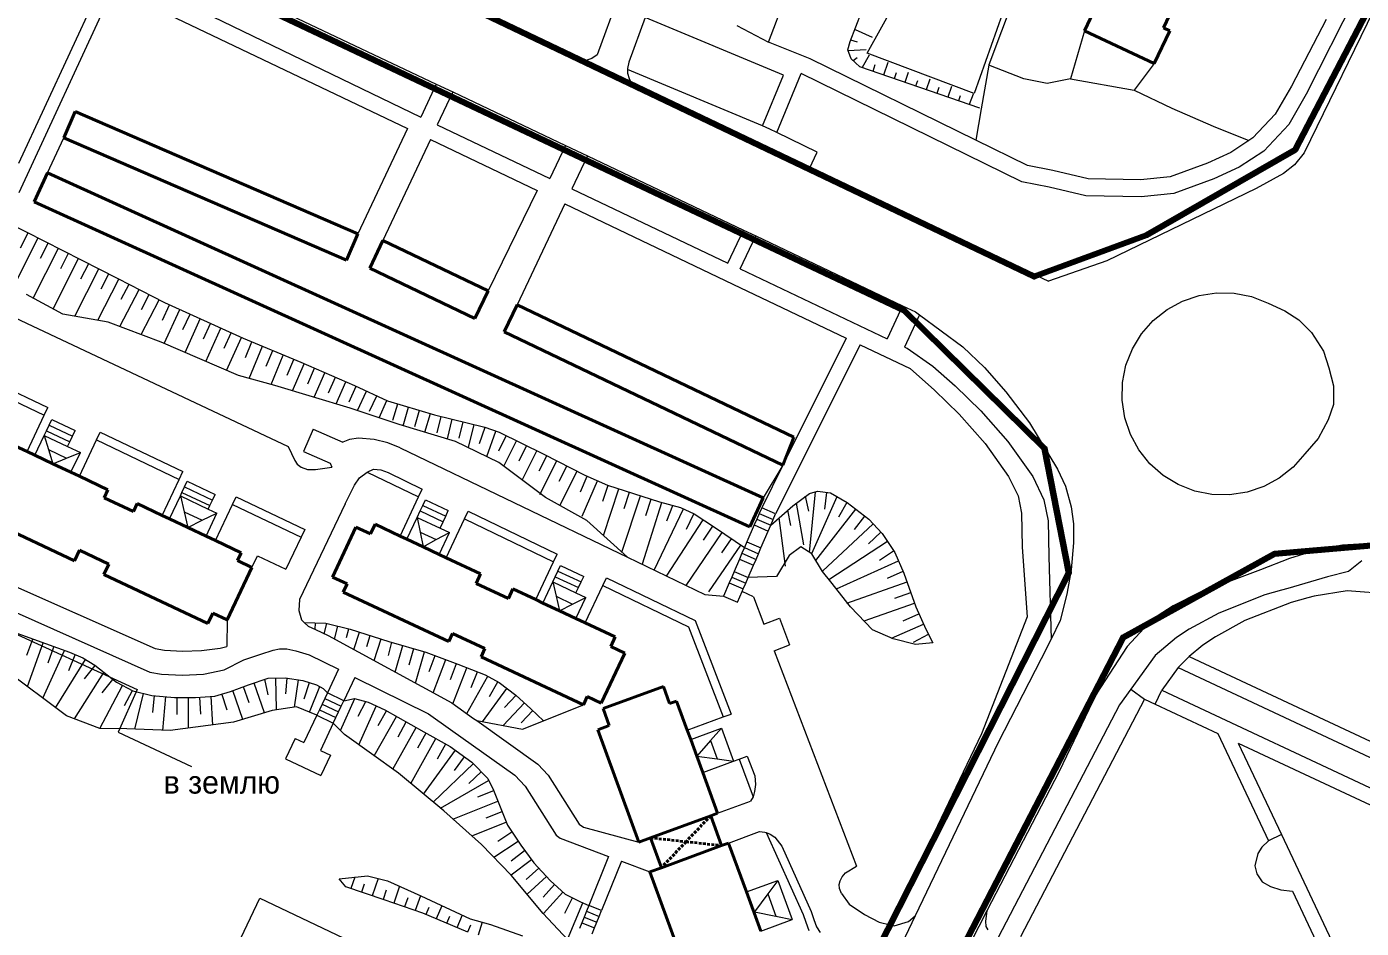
# Model space of a CAD drawing. Extents: x 1000 to 4000, y -5000 to -1000.
# Drawn here: x 2308.4 to 2544.2, y -3171.4 to -3012.1 of the extents above; entities that cross this region are included whole.
import ezdxf
from ezdxf.enums import TextEntityAlignment as Align

# ---------------------------------------------------------------- set-up
doc = ezdxf.new("R2010")
doc.units = 0
doc.header["$MEASUREMENT"] = 0
doc.linetypes.add('DASHED', pattern=[0.75, 0.5, -0.25])
for name, color, linetype in [('11', 7, 'CONTINUOUS'), ('18', 7, 'CONTINUOUS'), ('19', 7, 'CONTINUOUS'), ('24', 7, 'CONTINUOUS'), ('25', 7, 'CONTINUOUS'), ('37', 7, 'CONTINUOUS'), ('40', 7, 'CONTINUOUS'), ('6', 7, 'CONTINUOUS'), ('7', 7, 'CONTINUOUS'), ('границы команд_1', 10, 'CONTINUOUS')]:
    doc.layers.add(name, color=color, linetype=linetype)
doc.styles.get("Standard").update_dxf_attribs({"font": 'txt', "height": 0.2})

msp = doc.modelspace()

# ---------------------------------------------------------------- linework, layer by layer
at = {"layer": '11', "color": 253, "linetype": 'Continuous', "lineweight": 0}
for p, q in [((2456.86, -3016.8), (2466.21, -3000)), ((2484.26, -3000), (2475.81, -3023.92)), ((2475.81, -3023.92), (2456.86, -3016.8)), ((2312.09, -3037.96), (2314.97, -3031.77)), ((2442, -3089.59), (2438.5, -3095.37)), ((2396.03, -3136.22), (2406.78, -3131.89))]:
    msp.add_line(p, q, dxfattribs=at)
at = {"layer": '18', "color": 253, "linetype": 'Continuous', "lineweight": 0}
for p, q in [((2276.47, -3105.66), (2327.93, -3129.21)), ((2327.93, -3129.21), (2324.59, -3136.73)), ((2324.59, -3136.73), (2337.53, -3142.78))]:
    msp.add_line(p, q, dxfattribs=at)
at = {"layer": '24', "color": 253, "linetype": 'Continuous', "lineweight": 0}
for p, q in [((2319.88, -3000), (2378.04, -3028.11)), ((2333.91, -3000), (2380.78, -3022.29)), ((2368.15, -3000), (2406.72, -3018.29)), ((2439.47, -3014.88), (2445.07, -3000)), ((2485.45, -3000), (2478.39, -3018.86)), ((2550.83, -3000), (2534.1, -3034.43)), ((2546.61, -3000), (2534.45, -3024.09)), ((2321.79, -3004.4), (2306.99, -3036.29)), ((2323.76, -3005.34), (2307.02, -3041.49)), ((2323.76, -3005.34), (2375.66, -3030.13)), ((2412.92, -3006.9), (2409.21, -3017.12)), ((2417.68, -3010.51), (2414.8, -3018.43)), ((2442.11, -3020.72), (2417.68, -3010.51)), ((2433.87, -3011.93), (2439.47, -3014.88)), ((2495.27, -3012.88), (2492.83, -3021.36)), ((2537.94, -3010.85), (2531.82, -3022.65)), ((2446.8, -3017.81), (2439.47, -3014.88)), ((2409.21, -3017.12), (2408.26, -3017.76)), ((2408.26, -3017.76), (2406.72, -3018.29)), ((2414.8, -3018.43), (2414.53, -3019.52)), ((2414.53, -3019.52), (2414.53, -3019.71)), ((2438.37, -3029.67), (2414.53, -3019.71)), ((2414.53, -3019.71), (2414.53, -3020.36)), ((2476.06, -3032.17), (2446.8, -3017.81)), ((2478.38, -3018.96), (2477.03, -3026.63)), ((2478.39, -3018.86), (2478.38, -3018.96)), ((2507.6, -3018.67), (2504.02, -3023.34)), ((2380.78, -3022.29), (2378.04, -3028.11)), ((2380.78, -3022.29), (2383.69, -3023.67)), ((2414.53, -3020.36), (2414.84, -3021.32)), ((2414.84, -3021.32), (2415.32, -3022.36)), ((2438.37, -3029.67), (2442.11, -3020.72)), ((2440.9, -3030.82), (2445.25, -3020.39)), ((2484.22, -3039.52), (2445.25, -3020.39)), ((2492.83, -3021.36), (2504.02, -3023.34)), ((2383.69, -3023.67), (2380.95, -3029.49)), ((2383.69, -3023.67), (2403.57, -3033.13)), ((2415.32, -3022.36), (2446.68, -3037.17)), ((2531.82, -3022.65), (2528.94, -3027.6)), ((2534.45, -3024.09), (2531.36, -3029.4)), ((2477.03, -3026.63), (2476.06, -3032.17)), ((2528.94, -3027.6), (2525, -3031.8)), ((2375.66, -3030.13), (2366.89, -3048.75)), ((2380.95, -3029.49), (2400.83, -3038.94)), ((2439.68, -3030.22), (2438.37, -3029.67)), ((2440.9, -3030.82), (2439.68, -3030.22)), ((2448.03, -3034.32), (2440.9, -3030.82)), ((2531.36, -3029.4), (2526.94, -3034.11)), ((2379.74, -3032.07), (2371.34, -3049.91)), ((2379.74, -3032.07), (2398.59, -3041.08)), ((2403.57, -3033.13), (2400.83, -3038.94)), ((2403.57, -3033.13), (2407.46, -3034.98)), ((2485.2, -3036.65), (2476.06, -3032.17)), ((2524.32, -3032.25), (2521.14, -3034.35)), ((2525, -3031.8), (2524.32, -3032.25)), ((2407.46, -3034.98), (2404.72, -3040.79)), ((2407.46, -3034.98), (2435.02, -3048.09)), ((2446.68, -3037.17), (2448.03, -3034.32)), ((2517.01, -3036.23), (2510.38, -3038.66)), ((2521.14, -3034.35), (2517.01, -3036.23)), ((2526.94, -3034.11), (2522.6, -3036.98)), ((2534.1, -3034.43), (2532.37, -3036.53)), ((2446.68, -3037.17), (2488.9, -3057.11)), ((2489.69, -3037.55), (2485.2, -3036.65)), ((2495.9, -3039.01), (2489.69, -3037.55)), ((2510.38, -3038.66), (2505.15, -3039.2)), ((2522.6, -3036.98), (2518.15, -3039.01)), ((2530.43, -3038.09), (2525.61, -3040.71)), ((2532.37, -3036.53), (2530.43, -3038.09)), ((2398.59, -3041.08), (2389.95, -3058.77)), ((2404.72, -3040.79), (2432.26, -3053.89)), ((2489.05, -3040.48), (2484.22, -3039.52)), ((2495.52, -3042.01), (2489.05, -3040.48)), ((2505.15, -3039.2), (2495.9, -3039.01)), ((2525.61, -3040.71), (2499.22, -3053.49)), ((2518.15, -3039.01), (2511.05, -3041.61)), ((2403.49, -3043.42), (2395.08, -3061.26)), ((2403.49, -3043.42), (2433.16, -3057.59)), ((2505.28, -3042.2), (2495.52, -3042.01)), ((2511.05, -3041.61), (2505.28, -3042.2)), ((2432.26, -3053.89), (2435.02, -3048.09)), ((2435.02, -3048.09), (2437.19, -3049.11)), ((2434.43, -3054.91), (2437.19, -3049.11)), ((2437.19, -3049.11), (2463.14, -3061.45)), ((2434.43, -3054.91), (2460.4, -3067.26)), ((2499.22, -3053.49), (2488.9, -3057.11)), ((2433.16, -3057.59), (2453.18, -3067.15)), ((2512.58, -3060.6), (2515.54, -3059.6)), ((2515.54, -3059.6), (2518.62, -3059.13)), ((2518.62, -3059.13), (2521.74, -3059.2)), ((2521.74, -3059.2), (2524.79, -3059.81)), ((2524.79, -3059.81), (2527.7, -3060.95)), ((2301.13, -3061.11), (2354.63, -3086.3)), ((2463.14, -3061.45), (2460.4, -3067.26)), ((2463.14, -3061.45), (2465.4, -3062.53)), ((2507.41, -3064.04), (2509.85, -3062.09)), ((2509.85, -3062.09), (2512.58, -3060.6)), ((2527.7, -3060.95), (2530.69, -3062.3)), ((2530.69, -3062.3), (2533.15, -3063.94)), ((2466.12, -3063.06), (2463.46, -3068.72)), ((2465.4, -3062.53), (2466.12, -3063.06)), ((2466.12, -3063.06), (2473.8, -3068.69)), ((2505.35, -3066.38), (2507.41, -3064.04)), ((2533.15, -3063.94), (2535.38, -3066.18)), ((2503.73, -3069.05), (2505.35, -3066.38)), ((2535.38, -3066.18), (2537.5, -3069.46)), ((2455.67, -3068.34), (2440.72, -3098.19)), ((2453.18, -3067.15), (2442, -3089.59)), ((2455.67, -3068.34), (2464.47, -3072.54)), ((2463.46, -3068.72), (2463.94, -3068.94)), ((2463.94, -3068.94), (2468.47, -3072.1)), ((2473.8, -3068.69), (2477.59, -3072.34)), ((2502.6, -3071.95), (2503.73, -3069.05)), ((2537.5, -3069.46), (2538.44, -3072.4)), ((2296.35, -3073.54), (2311.53, -3080.75)), ((2296.99, -3072.18), (2312.17, -3079.4)), ((2464.47, -3072.54), (2468.77, -3076.36)), ((2468.47, -3072.1), (2472.41, -3075.6)), ((2477.59, -3072.34), (2481.39, -3076.62)), ((2501.99, -3075.01), (2502.6, -3071.95)), ((2538.44, -3072.4), (2539.26, -3075.57)), ((2468.77, -3076.36), (2473.15, -3080.59)), ((2472.41, -3075.6), (2476.94, -3079.97)), ((2501.91, -3078.13), (2501.99, -3075.01)), ((2539.26, -3075.57), (2539.26, -3078.86)), ((2481.39, -3076.62), (2485.57, -3082.11)), ((2502.38, -3081.21), (2501.91, -3078.13)), ((2539.26, -3078.86), (2538.32, -3081.56)), ((2308.5, -3087.19), (2311.53, -3080.75)), ((2311.53, -3080.75), (2312.17, -3079.4)), ((2473.15, -3080.59), (2477.75, -3085.77)), ((2476.94, -3079.97), (2481.75, -3085.39)), ((2503.38, -3084.16), (2502.38, -3081.21)), ((2359.05, -3083.2), (2357.3, -3087.17)), ((2359.05, -3083.2), (2364.25, -3085.51)), ((2485.57, -3082.11), (2490.52, -3090.32)), ((2538.32, -3081.56), (2536.56, -3084.85)), ((2317.74, -3091.55), (2320.76, -3085.14)), ((2320.76, -3085.14), (2321.4, -3083.78)), ((2320.76, -3085.14), (2335.38, -3092.09)), ((2321.4, -3083.78), (2336.02, -3090.73)), ((2365.44, -3085.07), (2364.25, -3085.51)), ((2367.04, -3084.84), (2365.44, -3085.07)), ((2369.8, -3085.03), (2367.04, -3084.84)), ((2372.23, -3085.66), (2369.8, -3085.03)), ((2374.37, -3086.51), (2372.23, -3085.66)), ((2477.75, -3085.77), (2481.85, -3091.6)), ((2481.75, -3085.39), (2486.12, -3091.6)), ((2504.88, -3086.9), (2503.38, -3084.16)), ((2536.56, -3084.85), (2534.18, -3087.58)), ((2354.63, -3086.3), (2355.76, -3088.74)), ((2357.3, -3087.17), (2362.01, -3089.26)), ((2374.37, -3086.51), (2414.57, -3105.86)), ((2506.83, -3089.33), (2504.88, -3086.9)), ((2534.18, -3087.58), (2532.12, -3089.92)), ((2355.76, -3088.74), (2356.19, -3089.4)), ((2356.19, -3089.4), (2356.93, -3089.92)), ((2356.93, -3089.92), (2358.05, -3090.35)), ((2358.05, -3090.35), (2359.46, -3090.35)), ((2359.46, -3090.35), (2362.33, -3089.92)), ((2362.01, -3089.26), (2362.33, -3089.92)), ((2368.55, -3090.8), (2369.69, -3090.32)), ((2369.69, -3090.32), (2371, -3090.43)), ((2371, -3090.43), (2372.26, -3090.91)), ((2442, -3089.59), (2438.25, -3097.12)), ((2490.52, -3090.32), (2491.91, -3093.29)), ((2509.17, -3091.39), (2506.83, -3089.33)), ((2532.12, -3089.92), (2529.68, -3091.87)), ((2332.38, -3098.46), (2335.38, -3092.09)), ((2335.38, -3092.09), (2336.02, -3090.73)), ((2366.3, -3093.14), (2367.23, -3091.84)), ((2367.23, -3091.84), (2368.55, -3090.8)), ((2368.55, -3090.8), (2377.65, -3095.18)), ((2372.26, -3090.91), (2378.28, -3093.82)), ((2481.85, -3091.6), (2483.53, -3095.03)), ((2486.12, -3091.6), (2488.12, -3095.68)), ((2511.83, -3093.01), (2509.17, -3091.39)), ((2514.74, -3094.15), (2511.83, -3093.01)), ((2529.68, -3091.87), (2526.95, -3093.36)), ((2344.77, -3096.55), (2345.41, -3095.19)), ((2345.41, -3095.19), (2357.53, -3100.95)), ((2364.67, -3096.39), (2366.3, -3093.14)), ((2374.39, -3102.11), (2377.65, -3095.18)), ((2377.65, -3095.18), (2378.28, -3093.82)), ((2483.53, -3095.03), (2484.12, -3098.04)), ((2491.91, -3093.29), (2492.92, -3096.94)), ((2517.79, -3094.76), (2514.74, -3094.15)), ((2520.91, -3094.83), (2517.79, -3094.76)), ((2523.99, -3094.36), (2520.91, -3094.83)), ((2526.95, -3093.36), (2523.99, -3094.36)), ((2341.78, -3102.89), (2344.77, -3096.55)), ((2344.77, -3096.55), (2356.88, -3102.3)), ((2364.67, -3096.39), (2356.59, -3113.29)), ((2385.76, -3099.08), (2386.4, -3097.72)), ((2386.4, -3097.72), (2402.11, -3105.29)), ((2488.12, -3095.68), (2488.85, -3099.42)), ((2492.92, -3096.94), (2493.31, -3099.92)), ((2382.54, -3105.93), (2385.76, -3099.08)), ((2385.76, -3099.08), (2401.48, -3106.64)), ((2484.12, -3098.04), (2484.26, -3104.07)), ((2488.85, -3099.42), (2488.99, -3105.73)), ((2493.31, -3099.92), (2493.31, -3103.32)), ((2284.95, -3101.43), (2331.11, -3121.99)), ((2356.88, -3102.3), (2354.17, -3107.97)), ((2357.53, -3100.95), (2356.88, -3102.3)), ((2484.26, -3104.07), (2485.15, -3116.35)), ((2493.31, -3103.32), (2492.92, -3108.07)), ((2536.62, -3104.49), (2531.48, -3106.05)), ((2540.83, -3103.71), (2536.62, -3104.49)), ((2544.69, -3103.49), (2540.83, -3103.71)), ((2283.07, -3105.16), (2330.18, -3126.13)), ((2348.2, -3107.64), (2349.18, -3105.62)), ((2349.18, -3105.62), (2354.17, -3107.97)), ((2398.34, -3113.34), (2401.48, -3106.64)), ((2401.48, -3106.64), (2402.11, -3105.29)), ((2414.57, -3105.86), (2428.2, -3112.43)), ((2488.99, -3105.73), (2489.37, -3120.32)), ((2531.48, -3106.05), (2526.34, -3108.05)), ((2544.26, -3106.51), (2541.92, -3108.38)), ((2410.19, -3110.84), (2410.83, -3109.48)), ((2410.83, -3109.48), (2426.53, -3117.04)), ((2492.92, -3108.07), (2492.15, -3112.35)), ((2526.34, -3108.05), (2520.26, -3110.39)), ((2538.18, -3109.32), (2531.22, -3111.37)), ((2541.92, -3108.38), (2538.18, -3109.32)), ((2407.09, -3117.45), (2410.19, -3110.84)), ((2410.19, -3110.84), (2425.34, -3118.14)), ((2436.78, -3112.84), (2434.81, -3111.89)), ((2520.26, -3110.39), (2515.59, -3112.1)), ((2530.07, -3111.69), (2527.15, -3112.5)), ((2531.22, -3111.37), (2530.07, -3111.69)), ((2541.67, -3111.8), (2535.86, -3112.7)), ((2549.67, -3112.4), (2541.67, -3111.8)), ((2356.59, -3113.29), (2356.47, -3115.25)), ((2428.2, -3112.43), (2431.51, -3112.72)), ((2436.78, -3112.84), (2438.63, -3117.65)), ((2492.15, -3112.35), (2491, -3117)), ((2515.59, -3112.1), (2510.91, -3114.43)), ((2527.15, -3112.5), (2518.99, -3115.7)), ((2531.78, -3113.82), (2523.62, -3117.02)), ((2534.71, -3113.02), (2531.78, -3113.82)), ((2535.86, -3112.7), (2534.71, -3113.02)), ((2356.47, -3115.25), (2356.95, -3116.93)), ((2438.63, -3117.65), (2441.39, -3116.6)), ((2441.39, -3116.6), (2443.19, -3121.29)), ((2485.15, -3116.35), (2477.06, -3137.05)), ((2510.91, -3114.43), (2507.31, -3116.79)), ((2518.99, -3115.7), (2513.78, -3118.57)), ((2343.82, -3116.91), (2343.79, -3121.6)), ((2356.95, -3116.93), (2357.43, -3117.38)), ((2357.43, -3117.38), (2358.13, -3118.04)), ((2358.13, -3118.04), (2359.43, -3118.63)), ((2359.43, -3118.63), (2361.7, -3119.68)), ((2425.34, -3118.14), (2431.45, -3134.06)), ((2426.53, -3117.04), (2432.86, -3133.55)), ((2491, -3117), (2489.37, -3120.32)), ((2507.31, -3116.79), (2502.8, -3121.6)), ((2513.78, -3118.57), (2511.53, -3120.04)), ((2523.62, -3117.02), (2518.41, -3119.9)), ((2361.7, -3119.68), (2383.49, -3131.58)), ((2440.43, -3122.35), (2443.19, -3121.29)), ((2489.37, -3120.32), (2487.65, -3123.81)), ((2511.53, -3120.04), (2507.74, -3123.22)), ((2518.41, -3119.9), (2516.16, -3121.37)), ((2331.11, -3121.99), (2332.74, -3122.26)), ((2332.74, -3122.26), (2335.97, -3122.45)), ((2335.97, -3122.45), (2339.32, -3122.29)), ((2339.32, -3122.29), (2342.61, -3121.89)), ((2342.61, -3121.89), (2343.79, -3121.6)), ((2346.79, -3123.99), (2349.77, -3122.94)), ((2349.77, -3122.94), (2351.97, -3122.26)), ((2351.97, -3122.26), (2353.09, -3122.04)), ((2353.09, -3122.04), (2354.36, -3122.01)), ((2354.36, -3122.01), (2355.97, -3122.35)), ((2355.97, -3122.35), (2358.33, -3123.09)), ((2358.33, -3123.09), (2363.48, -3125.64)), ((2440.43, -3122.35), (2455.02, -3160.43)), ((2502.8, -3121.6), (2497.35, -3130.01)), ((2507.74, -3123.22), (2503.44, -3129.14)), ((2511.83, -3125.3), (2513.79, -3123.36)), ((2516.16, -3121.37), (2513.79, -3123.36)), ((2513.79, -3123.36), (2577.99, -3153.47)), ((2339.67, -3126.52), (2343.32, -3125.76)), ((2343.32, -3125.76), (2346.79, -3123.99)), ((2363.48, -3125.64), (2361.53, -3129.8)), ((2487.65, -3123.81), (2480.05, -3138.59)), ((2511.83, -3125.3), (2508.91, -3129.31)), ((2511.83, -3125.3), (2576.89, -3155.82)), ((2330.18, -3126.13), (2332.26, -3126.48)), ((2332.26, -3126.48), (2335.94, -3126.7)), ((2335.94, -3126.7), (2339.67, -3126.52)), ((2366.37, -3127.07), (2364.45, -3131.19)), ((2366.37, -3127.07), (2379.39, -3133.53)), ((2497.35, -3130.01), (2490.8, -3143.71)), ((2503.44, -3129.14), (2501.43, -3131.9)), ((2503.44, -3129.14), (2505.86, -3130.91)), ((2507.75, -3131.79), (2508.91, -3129.31)), ((2508.91, -3129.31), (2578.12, -3161.77)), ((2383.49, -3131.58), (2387.37, -3134.3)), ((2501.43, -3131.9), (2480, -3173.02)), ((2505.86, -3130.91), (2483.97, -3172.9)), ((2505.86, -3130.91), (2507.75, -3131.79)), ((2507.75, -3131.79), (2518.84, -3136.99)), ((2359.65, -3133.76), (2357.39, -3138.58)), ((2362.58, -3135.15), (2360.3, -3139.95)), ((2379.39, -3133.53), (2383.27, -3136.26)), ((2387.37, -3134.3), (2387.92, -3134.7)), ((2387.92, -3134.7), (2398.71, -3142.39)), ((2425.11, -3136.38), (2431.45, -3134.06)), ((2431.45, -3134.06), (2432.86, -3133.55)), ((2383.27, -3136.26), (2394.62, -3144.34)), ((2477.06, -3137.05), (2460.92, -3170.75)), ((2518.84, -3136.99), (2527.77, -3155.91)), ((2355.85, -3137.85), (2354.14, -3141.47)), ((2355.85, -3137.85), (2357.39, -3138.58)), ((2360.3, -3139.95), (2362.09, -3140.8)), ((2480.05, -3138.59), (2465.38, -3169.2)), ((2522.44, -3138.68), (2576.95, -3164.25)), ((2522.44, -3138.68), (2530.06, -3154.83)), ((2354.14, -3141.47), (2360.39, -3144.42)), ((2362.09, -3140.8), (2360.39, -3144.42)), ((2398.71, -3142.39), (2400.54, -3144.34)), ((2433.28, -3141.86), (2434.3, -3141.49)), ((2434.3, -3141.49), (2435.7, -3140.98)), ((2434.3, -3141.49), (2436.74, -3148.16)), ((2435.7, -3140.98), (2437.04, -3144.45)), ((2394.62, -3144.34), (2396.45, -3146.29)), ((2400.54, -3144.34), (2406.03, -3153.01)), ((2437.04, -3144.45), (2437.16, -3145.98)), ((2490.8, -3143.71), (2478.05, -3168.3)), ((2396.45, -3146.29), (2401.93, -3154.96)), ((2437, -3147.23), (2436.74, -3148.16)), ((2437.16, -3145.98), (2437, -3147.23)), ((2430.47, -3151.05), (2436.3, -3148.92)), ((2436.74, -3148.16), (2436.3, -3148.92)), ((2406.03, -3153.01), (2406.77, -3153.54)), ((2406.77, -3153.54), (2416.55, -3156.14)), ((2432.4, -3156.33), (2437.86, -3154.3)), ((2437.86, -3154.3), (2438.78, -3154.38)), ((2401.93, -3154.96), (2402.67, -3155.49)), ((2402.67, -3155.49), (2411.22, -3158.7)), ((2438.78, -3154.38), (2439.07, -3154.48)), ((2439.07, -3154.48), (2445.59, -3168.94)), ((2439.07, -3154.48), (2439.74, -3154.73)), ((2439.74, -3154.73), (2440.57, -3155.31)), ((2440.57, -3155.31), (2441.79, -3156.86)), ((2527.77, -3155.91), (2526.58, -3157.03)), ((2530.06, -3154.83), (2527.77, -3155.91)), ((2530.06, -3154.83), (2539.94, -3175.76)), ((2411.22, -3158.7), (2407.71, -3167.34)), ((2441.79, -3156.86), (2446.99, -3168.39)), ((2525.88, -3158.18), (2525.37, -3160.35)), ((2526.58, -3157.03), (2525.88, -3158.18)), ((2413.49, -3159.55), (2409.97, -3168.24)), ((2413.49, -3159.55), (2418.48, -3161.42)), ((2453.08, -3161.61), (2455.02, -3160.43)), ((2525.37, -3160.35), (2525.69, -3161.76)), ((2451.95, -3163.64), (2452.1, -3163.02)), ((2452, -3164.38), (2451.95, -3163.64)), ((2452.1, -3163.02), (2452.44, -3162.31)), ((2452.44, -3162.31), (2453.08, -3161.61)), ((2525.69, -3161.76), (2526.64, -3163.16)), ((2526.64, -3163.16), (2528.11, -3164)), ((2335.74, -3195.1), (2349.61, -3166.03)), ((2349.61, -3166.03), (2387.37, -3184.03)), ((2452.34, -3165.22), (2452, -3164.38)), ((2452.34, -3165.22), (2453.69, -3167.11)), ((2528.11, -3164), (2529.96, -3164.57)), ((2529.96, -3164.57), (2531.99, -3164.85)), ((2531.99, -3164.85), (2537.63, -3176.79)), ((2446.99, -3168.39), (2447.45, -3169.8)), ((2453.69, -3167.11), (2456.44, -3168.94)), ((2478.05, -3168.3), (2472.83, -3178.37)), ((2478.05, -3168.3), (2477.76, -3170.13)), ((2445.59, -3168.94), (2446.03, -3170.31)), ((2446.03, -3170.31), (2446.61, -3171.78)), ((2447.45, -3169.8), (2447.96, -3171.1)), ((2456.44, -3168.94), (2459.03, -3170.28)), ((2465.38, -3169.2), (2456.82, -3187.06)), ((2459.03, -3170.28), (2460.92, -3170.75)), ((2460.92, -3170.75), (2461.67, -3170.93)), ((2461.67, -3170.93), (2464.2, -3170.18)), ((2464.2, -3170.18), (2465.38, -3169.2)), ((2477.76, -3170.13), (2477.85, -3171.04)), ((2447.96, -3171.1), (2448.61, -3172.14)), ((2477.85, -3171.04), (2478.19, -3171.68))]:
    msp.add_line(p, q, dxfattribs=at)
at = {"layer": '25', "color": 253, "linetype": 'Continuous', "lineweight": 0}
for p, q in [((2438.25, -3097.12), (2437.8, -3098.12)), ((2440.72, -3098.19), (2438.25, -3097.12)), ((2437.37, -3099.13), (2436.93, -3100.14)), ((2437.8, -3098.12), (2437.37, -3099.13)), ((2437.37, -3099.13), (2439.86, -3100.21)), ((2437.8, -3098.12), (2440.29, -3099.2)), ((2439.86, -3100.21), (2440.29, -3099.2)), ((2440.29, -3099.2), (2440.72, -3098.19)), ((2436.93, -3100.14), (2435.64, -3103.13)), ((2436.93, -3100.14), (2439.42, -3101.22)), ((2438.13, -3104.21), (2439.42, -3101.22)), ((2439.42, -3101.22), (2439.86, -3100.21)), ((2435.2, -3104.14), (2434.77, -3105.15)), ((2435.64, -3103.13), (2435.2, -3104.14)), ((2435.2, -3104.14), (2437.69, -3105.22)), ((2435.64, -3103.13), (2438.13, -3104.21)), ((2437.69, -3105.22), (2438.13, -3104.21)), ((2434.33, -3106.16), (2433.4, -3108.34)), ((2434.77, -3105.15), (2434.33, -3106.16)), ((2434.33, -3106.16), (2436.82, -3107.24)), ((2434.77, -3105.15), (2437.26, -3106.23)), ((2436.82, -3107.24), (2437.26, -3106.23)), ((2437.26, -3106.23), (2437.69, -3105.22)), ((2432.96, -3109.35), (2432.53, -3110.36)), ((2433.4, -3108.34), (2432.96, -3109.35)), ((2432.96, -3109.35), (2435.45, -3110.42)), ((2433.4, -3108.34), (2435.89, -3109.41)), ((2435.45, -3110.42), (2435.89, -3109.41)), ((2435.89, -3109.41), (2436.82, -3107.24)), ((2432.53, -3110.36), (2431.51, -3112.72)), ((2432.53, -3110.36), (2435.01, -3111.43)), ((2433.99, -3113.79), (2434.81, -3111.89)), ((2434.81, -3111.89), (2435.01, -3111.43)), ((2435.01, -3111.43), (2435.45, -3110.42)), ((2431.51, -3112.72), (2433.99, -3113.79)), ((2361.53, -3129.8), (2361.06, -3130.78)), ((2364.45, -3131.19), (2361.53, -3129.8)), ((2360.12, -3132.77), (2359.65, -3133.76)), ((2360.59, -3131.78), (2360.12, -3132.77)), ((2360.12, -3132.77), (2363.05, -3134.16)), ((2361.06, -3130.78), (2360.59, -3131.78)), ((2360.59, -3131.78), (2363.52, -3133.16)), ((2361.06, -3130.78), (2363.99, -3132.17)), ((2363.52, -3133.16), (2363.99, -3132.17)), ((2363.99, -3132.17), (2364.45, -3131.19)), ((2359.65, -3133.76), (2362.58, -3135.15)), ((2362.58, -3135.15), (2363.05, -3134.16)), ((2363.05, -3134.16), (2363.52, -3133.16)), ((2407.29, -3168.38), (2406.88, -3169.4)), ((2407.71, -3167.34), (2407.29, -3168.38)), ((2407.29, -3168.38), (2409.55, -3169.28)), ((2409.97, -3168.24), (2407.71, -3167.34)), ((2409.55, -3169.28), (2409.97, -3168.24)), ((2406.47, -3170.42), (2406.07, -3171.44)), ((2406.88, -3169.4), (2406.47, -3170.42)), ((2406.47, -3170.42), (2408.73, -3171.32)), ((2406.88, -3169.4), (2409.14, -3170.3)), ((2408.73, -3171.32), (2409.14, -3170.3)), ((2409.14, -3170.3), (2409.55, -3169.28)), ((2408.32, -3172.34), (2408.73, -3171.32))]:
    msp.add_line(p, q, dxfattribs=at)
at = {"layer": '37', "color": 253, "linetype": 'Continuous', "lineweight": 0}
for p, q in [((2453.89, -3014.74), (2459.6, -3000)), ((2457.83, -3014.04), (2454.82, -3012.68)), ((2453.49, -3016.24), (2453.89, -3014.74)), ((2455.2, -3014.86), (2454, -3014.51)), ((2454.03, -3017.81), (2453.49, -3016.24)), ((2456.71, -3016.25), (2453.55, -3016.42)), ((2457.21, -3017.19), (2455.98, -3019.37)), ((2455.6, -3019.24), (2454.03, -3017.81)), ((2455.12, -3017.63), (2454.42, -3018.17)), ((2476.78, -3026.54), (2455.6, -3019.24)), ((2458.24, -3018.9), (2457.87, -3020.03)), ((2460.54, -3018.45), (2459.76, -3020.68)), ((2462.01, -3020.28), (2461.66, -3021.33)), ((2464.14, -3020.22), (2463.55, -3021.98)), ((2465.76, -3021.72), (2465.44, -3022.63)), ((2467.97, -3021.4), (2467.33, -3023.28)), ((2469.57, -3022.87), (2469.22, -3023.94)), ((2471.78, -3022.7), (2471.11, -3024.59)), ((2473.32, -3024.35), (2473, -3025.24)), ((2475.59, -3024.08), (2474.89, -3025.89)), ((2305.11, -3046.74), (2324.51, -3056.6)), ((2306.01, -3058.2), (2310.46, -3049.45)), ((2307.31, -3051.22), (2308.67, -3048.55)), ((2310.88, -3053.03), (2312.24, -3050.36)), ((2309.55, -3060.07), (2314.02, -3051.27)), ((2314.45, -3054.85), (2315.8, -3052.17)), ((2313.07, -3061.96), (2317.59, -3053.08)), ((2316.9, -3063.26), (2321.15, -3054.89)), ((2318.01, -3056.66), (2319.37, -3053.99)), ((2320.97, -3064), (2324.72, -3056.71)), ((2321.58, -3058.47), (2322.94, -3055.8)), ((2324.51, -3056.6), (2332.77, -3060.85)), ((2325.12, -3060.29), (2326.5, -3057.62)), ((2314.81, -3062.89), (2308.38, -3059.45)), ((2324.89, -3065.11), (2328.28, -3058.54)), ((2328.68, -3062.12), (2330.05, -3059.45)), ((2328.66, -3066.53), (2331.83, -3060.37)), ((2332.39, -3063.97), (2333.63, -3061.24)), ((2332.72, -3068.07), (2335.45, -3062.07)), ((2332.77, -3060.85), (2346.64, -3067.17)), ((2322.79, -3064.33), (2314.81, -3062.89)), ((2332.2, -3067.85), (2322.79, -3064.33)), ((2336.03, -3065.63), (2337.27, -3062.9)), ((2336.39, -3069.66), (2339.09, -3063.73)), ((2339.67, -3067.29), (2340.91, -3064.56)), ((2340.05, -3071.26), (2342.73, -3065.39)), ((2343.3, -3068.95), (2344.55, -3066.22)), ((2343.72, -3072.85), (2346.37, -3067.05)), ((2345.82, -3073.76), (2332.2, -3067.85)), ((2346.64, -3067.17), (2356.87, -3071.42)), ((2347.06, -3070.59), (2348.21, -3067.82)), ((2347.7, -3074.27), (2350.06, -3068.59)), ((2350.75, -3072.13), (2351.91, -3069.36)), ((2351.59, -3075.32), (2353.75, -3070.13)), ((2354.45, -3073.67), (2355.6, -3070.9)), ((2355.38, -3076.44), (2357.44, -3071.67)), ((2356.87, -3071.42), (2366.3, -3075.51)), ((2352.25, -3075.5), (2345.82, -3073.76)), ((2358.09, -3075.22), (2359.28, -3072.47)), ((2359.23, -3077.6), (2361.11, -3073.26)), ((2361.76, -3076.81), (2362.95, -3074.06)), ((2365.58, -3079.51), (2352.25, -3075.5)), ((2363.09, -3078.76), (2364.78, -3074.85)), ((2365.36, -3078.38), (2366.61, -3075.65)), ((2366.3, -3075.51), (2372.16, -3078.21)), ((2366.84, -3079.93), (2368.43, -3076.49)), ((2368.99, -3080.05), (2370.25, -3077.33)), ((2370.66, -3081.22), (2372.06, -3078.17)), ((2372.16, -3078.21), (2380.47, -3080.67)), ((2373.12, -3081.62), (2373.98, -3078.75)), ((2374.2, -3082.41), (2365.58, -3079.51)), ((2374.91, -3082.62), (2375.89, -3079.32)), ((2376.96, -3082.76), (2377.81, -3079.89)), ((2378.75, -3083.76), (2379.73, -3080.45)), ((2380.47, -3080.67), (2389.36, -3082.88)), ((2380.94, -3083.88), (2381.66, -3080.97)), ((2384.18, -3085.38), (2374.2, -3082.41)), ((2382.73, -3084.95), (2383.6, -3081.45)), ((2384.82, -3084.84), (2385.54, -3081.93)), ((2386.47, -3086.49), (2387.48, -3082.41)), ((2388.43, -3085.74), (2389.42, -3082.9)), ((2389.36, -3082.88), (2391.86, -3083.76)), ((2389.73, -3088.08), (2391.31, -3083.56)), ((2391.85, -3089.11), (2384.18, -3085.38)), ((2391.8, -3087.07), (2393.13, -3084.38)), ((2391.86, -3083.76), (2399.78, -3087.67)), ((2392.71, -3089.76), (2394.93, -3085.27)), ((2395.39, -3088.84), (2396.72, -3086.16)), ((2395.96, -3092.21), (2398.51, -3087.04)), ((2398.94, -3090.61), (2400.3, -3087.93)), ((2399.78, -3087.67), (2407.04, -3091.38)), ((2400.09, -3095.32), (2391.85, -3089.11)), ((2399.06, -3094.76), (2402.08, -3088.84)), ((2402.5, -3092.43), (2403.86, -3089.75)), ((2402.57, -3096.68), (2405.64, -3090.66)), ((2406.25, -3094.3), (2407.44, -3091.55)), ((2406.57, -3098.6), (2409.27, -3092.34)), ((2407.04, -3091.38), (2411, -3093.09)), ((2407.38, -3099.34), (2400.09, -3095.32)), ((2410.18, -3095.97), (2411.11, -3093.12)), ((2410.32, -3102), (2413.01, -3093.74)), ((2411, -3093.09), (2420.18, -3096.08)), ((2413.56, -3104.95), (2416.82, -3094.98)), ((2413.99, -3097.22), (2414.92, -3094.36)), ((2443.75, -3096.78), (2446.67, -3094.57)), ((2446.57, -3097.72), (2445.99, -3095.08)), ((2446.67, -3094.57), (2448.13, -3094.2)), ((2446.72, -3104.99), (2447.78, -3094.28)), ((2447.09, -3105.2), (2451.58, -3095.14)), ((2448.13, -3094.2), (2450.41, -3094.49)), ((2449.38, -3097.38), (2449.76, -3094.4)), ((2450.41, -3094.49), (2453.38, -3096.15)), ((2417.2, -3107.04), (2420.63, -3096.2)), ((2417.79, -3098.46), (2418.72, -3095.61)), ((2419.25, -3108.11), (2424.46, -3097.3)), ((2420.18, -3096.08), (2423.93, -3097.04)), ((2421.51, -3099.42), (2422.57, -3096.69)), ((2423.93, -3097.04), (2426.35, -3098.21)), ((2439.86, -3100.21), (2443.75, -3096.78)), ((2443.39, -3100.23), (2442.86, -3097.56)), ((2445.7, -3103.65), (2444.4, -3096.29)), ((2447.83, -3106.43), (2454.91, -3097.35)), ((2451.86, -3098.74), (2453.33, -3096.12)), ((2453.38, -3096.15), (2457.18, -3099.11)), ((2414.57, -3105.86), (2407.38, -3099.34)), ((2421.45, -3109.17), (2427.94, -3099.25)), ((2424.96, -3100.87), (2426.26, -3098.16)), ((2426.35, -3098.21), (2430.11, -3100.67)), ((2442.47, -3107.4), (2441.36, -3098.89)), ((2448.97, -3108.33), (2457.95, -3099.94)), ((2454.64, -3100.94), (2456.49, -3098.58)), ((2457.18, -3099.11), (2459.55, -3101.66)), ((2424.89, -3110.83), (2431.28, -3101.46)), ((2427.97, -3102.86), (2429.62, -3100.34)), ((2430.11, -3100.67), (2435.2, -3104.14)), ((2457.12, -3103.45), (2459.31, -3101.4)), ((2459.55, -3101.66), (2461.75, -3105.02)), ((2428.94, -3111.98), (2434.58, -3103.72)), ((2431.24, -3105.07), (2432.93, -3102.59)), ((2445.19, -3104.02), (2443.1, -3105.52)), ((2447.11, -3105.23), (2445.19, -3104.02)), ((2450.14, -3109.77), (2460.45, -3103.03)), ((2459.04, -3106.35), (2461.55, -3104.71)), ((2443.1, -3105.52), (2440.85, -3109.27)), ((2448.99, -3108.36), (2447.11, -3105.23)), ((2451.45, -3111.42), (2462.42, -3106.5)), ((2461.75, -3105.02), (2463.38, -3108.65)), ((2440.85, -3109.27), (2435.89, -3109.41)), ((2450.49, -3110.19), (2448.99, -3108.36)), ((2460.5, -3109.56), (2463.24, -3108.33)), ((2463.38, -3108.65), (2465.47, -3114.61)), ((2453.95, -3114.61), (2450.49, -3110.19)), ((2453.3, -3113.93), (2463.93, -3110.2)), ((2456.34, -3117.1), (2465.25, -3113.98)), ((2461.76, -3113.08), (2464.59, -3112.09)), ((2457.84, -3118.66), (2453.95, -3114.61)), ((2463.27, -3117.05), (2466.01, -3115.83)), ((2465.47, -3114.61), (2467.22, -3118.53)), ((2302.84, -3117.9), (2315.98, -3122.64)), ((2357.43, -3117.38), (2361.27, -3117.5)), ((2359.39, -3118.61), (2359.43, -3117.44)), ((2360.99, -3119.35), (2361.42, -3117.54)), ((2361.27, -3117.5), (2365.58, -3118.53)), ((2362.82, -3120.29), (2363.37, -3118)), ((2364.91, -3120.05), (2365.31, -3118.47)), ((2365.58, -3118.53), (2372.38, -3120.71)), ((2461.47, -3120.28), (2457.84, -3118.66)), ((2461.21, -3120.16), (2466.83, -3117.65)), ((2467.22, -3118.53), (2468.51, -3120.99)), ((2308.46, -3123.12), (2309.48, -3120.3)), ((2308.57, -3128.7), (2311.36, -3120.97)), ((2366.23, -3122.16), (2367.22, -3119.06)), ((2368.49, -3121.62), (2369.12, -3119.67)), ((2369.8, -3124.11), (2371.03, -3120.28)), ((2372.32, -3123.2), (2372.94, -3120.87)), ((2372.38, -3120.71), (2378.94, -3122.59)), ((2465.43, -3121.24), (2461.47, -3120.28)), ((2465.05, -3120.84), (2467.7, -3119.45)), ((2468.51, -3120.99), (2465.43, -3121.24)), ((2311.3, -3130.76), (2315.12, -3122.33)), ((2312.22, -3124.47), (2313.24, -3121.65)), ((2315.84, -3125.83), (2316.99, -3123.06)), ((2315.98, -3122.64), (2318.36, -3123.63)), ((2318.36, -3123.63), (2320.47, -3124.93)), ((2373.51, -3126.13), (2374.86, -3121.43)), ((2375.96, -3124.86), (2376.78, -3121.98)), ((2377.11, -3128.1), (2378.71, -3122.53)), ((2378.94, -3122.59), (2384.59, -3124.72)), ((2379.53, -3126.02), (2380.59, -3123.21)), ((2315.43, -3133.88), (2304.44, -3125.59)), ((2313.53, -3132.45), (2318.8, -3123.9)), ((2318.64, -3127.31), (2320.5, -3124.95)), ((2320.47, -3124.93), (2324.26, -3127.92)), ((2380.24, -3129.8), (2382.46, -3123.92)), ((2383.27, -3127.43), (2384.33, -3124.62)), ((2383.69, -3131.72), (2386.19, -3125.35)), ((2384.59, -3124.72), (2389.38, -3126.6)), ((2316.85, -3134.4), (2322.07, -3126.19)), ((2321.78, -3129.78), (2323.64, -3127.43)), ((2324.26, -3127.92), (2327.18, -3129.45)), ((2347.61, -3128.41), (2351.05, -3127.2)), ((2350.43, -3133.3), (2348.59, -3128.07)), ((2351.1, -3130.17), (2350.48, -3127.4)), ((2351.05, -3127.2), (2354.1, -3127.16)), ((2352.53, -3132.65), (2352.45, -3127.18)), ((2354.1, -3127.16), (2357.2, -3127.61)), ((2354.2, -3129.99), (2354.44, -3127.21)), ((2355.72, -3132.32), (2356.42, -3127.49)), ((2357.2, -3127.61), (2359.63, -3128.37)), ((2357.46, -3130.83), (2358.36, -3127.97)), ((2359.63, -3128.37), (2360.79, -3129.04)), ((2386.19, -3133.47), (2389.88, -3126.88)), ((2386.96, -3128.87), (2388.05, -3126.08)), ((2389.38, -3126.6), (2391.87, -3127.99)), ((2390.16, -3130.47), (2391.63, -3127.86)), ((2391.87, -3127.99), (2394.85, -3130.18)), ((2321.36, -3136.07), (2325.33, -3128.48)), ((2325.71, -3132.06), (2327.1, -3129.4)), ((2327.18, -3129.45), (2330.55, -3130.25)), ((2327.52, -3136.22), (2329.04, -3129.89)), ((2330.55, -3130.25), (2334.55, -3130.61)), ((2330.73, -3133.28), (2331, -3130.29)), ((2332.45, -3136.42), (2332.99, -3130.47)), ((2334.55, -3130.61), (2338.23, -3130.61)), ((2334.98, -3133.61), (2334.98, -3130.61)), ((2336.98, -3136.05), (2336.98, -3130.61)), ((2338.23, -3130.61), (2341.68, -3130.39)), ((2339.18, -3133.56), (2338.98, -3130.56)), ((2341.3, -3135.48), (2340.98, -3130.43)), ((2341.68, -3130.39), (2344.42, -3129.54)), ((2343.81, -3132.87), (2342.92, -3130)), ((2344.42, -3129.54), (2347.61, -3128.41)), ((2346.61, -3134.49), (2344.82, -3129.39)), ((2347.7, -3131.56), (2346.71, -3128.73)), ((2358.4, -3133.23), (2360.21, -3128.7)), ((2360.79, -3129.04), (2361.53, -3129.8)), ((2388.94, -3134.89), (2393.26, -3129.01)), ((2392.83, -3132.39), (2394.87, -3130.2)), ((2394.85, -3130.18), (2397.46, -3132.6)), ((2351.76, -3132.89), (2344.98, -3134.99)), ((2356.11, -3132.26), (2351.76, -3132.89)), ((2359.65, -3133.76), (2356.11, -3132.26)), ((2363.86, -3136.45), (2366.41, -3130.82)), ((2364.45, -3131.19), (2366.32, -3130.79)), ((2366.32, -3130.79), (2368.74, -3131.46)), ((2366.98, -3133.92), (2368.34, -3131.35)), ((2367.07, -3138.96), (2370.18, -3132.12)), ((2368.74, -3131.46), (2371.7, -3132.81)), ((2370.52, -3135.58), (2371.99, -3132.97)), ((2371.7, -3132.81), (2378.56, -3136.66)), ((2392.6, -3135.57), (2396.33, -3131.56)), ((2395.75, -3135.11), (2397.8, -3132.92)), ((2397.46, -3132.6), (2399.73, -3134.73)), ((2321.36, -3136.07), (2315.43, -3133.88)), ((2344.98, -3134.99), (2333.77, -3136.47)), ((2364.58, -3137.18), (2362.58, -3135.15)), ((2369.81, -3140.93), (2373.73, -3133.95)), ((2374.01, -3137.54), (2375.48, -3134.93)), ((2387.92, -3134.7), (2396.03, -3136.22)), ((2326.09, -3136.16), (2321.36, -3136.07)), ((2333.77, -3136.47), (2326.09, -3136.16)), ((2374.1, -3144), (2364.58, -3137.18)), ((2373.09, -3143.27), (2377.22, -3135.91)), ((2377.51, -3139.5), (2378.96, -3136.88)), ((2378.56, -3136.66), (2383.23, -3139.26)), ((2376.28, -3145.81), (2380.71, -3137.86)), ((2378.54, -3147.69), (2384.14, -3139.91)), ((2381, -3141.45), (2382.46, -3138.83)), ((2383.23, -3139.26), (2387.08, -3142.03)), ((2380.23, -3149.09), (2387.34, -3142.3)), ((2384.01, -3143.51), (2385.76, -3141.08)), ((2387.08, -3142.03), (2389.86, -3144.94)), ((2382.09, -3150.64), (2374.1, -3144)), ((2386.55, -3145.82), (2388.72, -3143.75)), ((2381.53, -3150.17), (2390.02, -3145.25)), ((2388.12, -3148.16), (2390.91, -3147.04)), ((2389.86, -3144.94), (2390.89, -3147)), ((2390.89, -3147), (2393.35, -3153.14)), ((2383.72, -3152.08), (2391.65, -3148.9)), ((2388.77, -3156.59), (2382.09, -3150.64)), ((2389.61, -3151.87), (2392.4, -3150.75)), ((2387.05, -3155.05), (2393.14, -3152.61)), ((2391.62, -3155.97), (2394.14, -3154.34)), ((2393.35, -3153.14), (2395.69, -3156.72)), ((2393.98, -3161.97), (2388.77, -3156.59)), ((2390.93, -3158.81), (2395.23, -3156.01)), ((2393.99, -3159.45), (2396.38, -3157.64)), ((2395.69, -3156.72), (2398.02, -3159.82)), ((2393.98, -3161.96), (2397.59, -3159.24)), ((2396.67, -3162.78), (2398.89, -3160.76)), ((2398.02, -3159.82), (2400.9, -3162.96)), ((2363.59, -3162.63), (2368.61, -3162.12)), ((2364.79, -3164.07), (2363.59, -3162.63)), ((2366.36, -3162.35), (2365.68, -3164.37)), ((2368.03, -3163.61), (2367.58, -3165)), ((2368.61, -3162.12), (2372.18, -3162.98)), ((2370.5, -3162.58), (2369.47, -3165.64)), ((2372.18, -3162.98), (2378.04, -3165.66)), ((2399.68, -3168.74), (2393.98, -3161.97)), ((2396.83, -3165.35), (2400.24, -3162.24)), ((2399.63, -3165.86), (2401.65, -3163.65)), ((2400.9, -3162.96), (2403.54, -3165.37)), ((2371.55, -3166.34), (2364.79, -3164.07)), ((2371.9, -3164.65), (2371.37, -3166.27)), ((2374.3, -3163.95), (2373.26, -3166.93)), ((2375.72, -3166.01), (2375.15, -3167.59)), ((2377.96, -3165.63), (2377.03, -3168.26)), ((2378.04, -3165.66), (2386.74, -3169.71)), ((2399.69, -3168.75), (2403.13, -3164.99)), ((2403.49, -3168.7), (2404.83, -3166.02)), ((2403.54, -3165.37), (2406.23, -3166.72)), ((2378.4, -3168.73), (2371.55, -3166.34)), ((2379.47, -3167.68), (2378.91, -3168.95)), ((2381.74, -3167.39), (2380.75, -3169.73)), ((2403.94, -3173.33), (2406.63, -3166.88)), ((2406.23, -3166.72), (2407.71, -3167.33)), ((2386.32, -3172.09), (2378.4, -3168.73)), ((2383.12, -3169.27), (2382.59, -3170.51)), ((2385.37, -3169.07), (2384.43, -3171.29)), ((2386.83, -3170.82), (2386.28, -3172.07)), ((2386.74, -3169.71), (2390.33, -3170.7)), ((2388.85, -3170.29), (2388.2, -3172.61)), ((2390.33, -3170.7), (2396.02, -3172.74)), ((2404.89, -3174.35), (2399.68, -3168.74))]:
    msp.add_line(p, q, dxfattribs=at)
at = {"layer": '40', "color": 253, "linetype": 'Continuous', "lineweight": 0}
for p, q in [((2484.54, -3021.37), (2478.38, -3018.96)), ((2488.66, -3022.19), (2484.54, -3021.37)), ((2492.83, -3021.36), (2488.66, -3022.19)), ((2504.02, -3023.34), (2510.7, -3026.53)), ((2510.7, -3026.53), (2518.01, -3029.74)), ((2518.01, -3029.74), (2524.32, -3032.25))]:
    msp.add_line(p, q, dxfattribs=at)
at = {"layer": '6', "color": 253, "linetype": 'Continuous', "lineweight": 40}
for p, q in [((2495.27, -3012.88), (2498.5, -3006)), ((2509.23, -3012.36), (2511.95, -3006.57)), ((2507.6, -3018.67), (2495.27, -3012.88)), ((2507.6, -3018.67), (2510.32, -3012.87)), ((2509.23, -3012.36), (2510.32, -3012.87)), ((2316.97, -3027.15), (2314.97, -3031.77)), ((2366.89, -3048.75), (2316.97, -3027.15)), ((2314.97, -3031.77), (2364.89, -3053.37)), ((2312.09, -3037.96), (2309.76, -3043.08)), ((2438.5, -3095.37), (2312.09, -3037.96)), ((2309.76, -3043.08), (2436.17, -3100.49)), ((2364.89, -3053.37), (2366.89, -3048.75)), ((2371.34, -3049.91), (2369.01, -3054.8)), ((2389.95, -3058.77), (2371.34, -3049.91)), ((2369.01, -3054.8), (2387.61, -3063.66)), ((2387.61, -3063.66), (2389.95, -3058.77)), ((2395.08, -3061.26), (2392.79, -3066.05)), ((2443.94, -3084.62), (2395.08, -3061.26)), ((2392.79, -3066.05), (2442, -3089.59)), ((2308.5, -3087.19), (2304.16, -3085.15)), ((2442, -3089.59), (2443.94, -3084.62)), ((2309.87, -3087.84), (2308.5, -3087.19)), ((2313.05, -3089.34), (2309.87, -3087.84)), ((2316.24, -3090.85), (2313.05, -3089.34)), ((2317.74, -3091.55), (2316.24, -3090.85)), ((2322.78, -3093.93), (2317.74, -3091.55)), ((2322.78, -3093.93), (2322.12, -3095.33)), ((2322.12, -3095.33), (2327.3, -3097.78)), ((2436.17, -3100.49), (2438.5, -3095.37)), ((2298.25, -3097.68), (2316.87, -3106.46)), ((2327.96, -3096.37), (2327.3, -3097.78)), ((2332.38, -3098.46), (2327.96, -3096.37)), ((2333.66, -3099.06), (2332.38, -3098.46)), ((2336.88, -3100.58), (2333.66, -3099.06)), ((2369.16, -3101.72), (2369.95, -3100.03)), ((2369.95, -3100.03), (2374.39, -3102.11)), ((2340.1, -3102.1), (2336.88, -3100.58)), ((2341.78, -3102.89), (2340.1, -3102.1)), ((2362.44, -3109.36), (2366.59, -3100.51)), ((2366.59, -3100.51), (2369.16, -3101.72)), ((2374.39, -3102.11), (2375.59, -3102.67)), ((2317.74, -3104.61), (2316.87, -3106.46)), ((2317.74, -3104.61), (2322.92, -3107.05)), ((2346.32, -3105.04), (2341.78, -3102.89)), ((2375.59, -3102.67), (2378.43, -3104.01)), ((2378.43, -3104.01), (2381.28, -3105.34)), ((2322.92, -3107.05), (2322.05, -3108.91)), ((2345.66, -3106.44), (2346.32, -3105.04)), ((2345.66, -3106.44), (2348.2, -3107.64)), ((2381.28, -3105.34), (2382.54, -3105.93)), ((2382.54, -3105.93), (2388.6, -3108.78)), ((2322.05, -3108.91), (2340.41, -3117.57)), ((2348.2, -3107.64), (2343.82, -3116.91)), ((2365.01, -3110.56), (2362.44, -3109.36)), ((2387.81, -3110.47), (2388.6, -3108.78)), ((2364.34, -3111.99), (2365.01, -3110.56)), ((2387.81, -3110.47), (2393.52, -3113.15)), ((2393.52, -3113.15), (2394.31, -3111.45)), ((2394.31, -3111.45), (2398.34, -3113.34)), ((2364.34, -3111.99), (2382.99, -3120.74)), ((2398.34, -3113.34), (2399.59, -3113.93)), ((2399.59, -3113.93), (2402.51, -3115.3)), ((2340.41, -3117.57), (2341.28, -3115.72)), ((2341.28, -3115.72), (2343.82, -3116.91)), ((2402.51, -3115.3), (2405.43, -3116.67)), ((2405.43, -3116.67), (2407.09, -3117.45)), ((2407.09, -3117.45), (2412.39, -3119.93)), ((2382.99, -3120.74), (2383.66, -3119.31)), ((2389.37, -3121.99), (2383.66, -3119.31)), ((2411.6, -3121.63), (2412.39, -3119.93)), ((2388.7, -3123.42), (2389.37, -3121.99)), ((2388.7, -3123.42), (2406.78, -3131.89)), ((2414.06, -3122.79), (2409.91, -3131.63)), ((2411.6, -3121.63), (2414.06, -3122.79)), ((2406.78, -3131.89), (2407.45, -3130.47)), ((2409.91, -3131.63), (2407.45, -3130.47)), ((2420.88, -3128.66), (2410.23, -3132.56)), ((2421.99, -3131.69), (2420.88, -3128.66)), ((2410.23, -3132.56), (2411.34, -3135.58)), ((2421.99, -3131.69), (2423.22, -3131.24)), ((2423.22, -3131.24), (2425.11, -3136.38)), ((2409.3, -3136.33), (2411.34, -3135.58)), ((2409.3, -3136.33), (2416.55, -3156.14)), ((2425.11, -3136.38), (2425.72, -3138.05)), ((2425.72, -3138.05), (2426.78, -3140.96)), ((2426.78, -3140.96), (2427.84, -3143.86)), ((2427.84, -3143.86), (2430.47, -3151.05)), ((2418.59, -3155.39), (2429.25, -3151.49)), ((2429.25, -3151.49), (2430.47, -3151.05)), ((2431.18, -3156.78), (2429.25, -3151.49)), ((2416.55, -3156.14), (2418.59, -3155.39)), ((2418.59, -3155.39), (2420.53, -3160.68)), ((2431.18, -3156.78), (2432.4, -3156.33)), ((2432.4, -3156.33), (2435.56, -3164.96)), ((2420.53, -3160.68), (2431.18, -3156.78)), ((2418.48, -3161.42), (2420.53, -3160.68)), ((2418.48, -3161.42), (2425.84, -3181.52)), ((2435.56, -3164.96), (2438.09, -3171.87))]:
    msp.add_line(p, q, dxfattribs=at)
at = {"layer": '6', "color": 253, "linetype": 'DASHED', "lineweight": 40}
for p, q in [((2429.25, -3151.49), (2424.89, -3156.09)), ((2418.59, -3155.39), (2424.89, -3156.09)), ((2424.89, -3156.09), (2420.53, -3160.68)), ((2424.89, -3156.09), (2431.18, -3156.78))]:
    msp.add_line(p, q, dxfattribs=at)
at = {"layer": '7', "color": 253, "linetype": 'Continuous', "lineweight": 0}
for p, q in [((2311.53, -3084.32), (2311.9, -3083.53)), ((2311.9, -3083.53), (2312.37, -3082.54)), ((2311.9, -3083.53), (2316.02, -3085.47)), ((2312.37, -3082.54), (2312.84, -3081.54)), ((2312.37, -3082.54), (2316.49, -3084.48)), ((2312.84, -3081.54), (2316.96, -3083.49)), ((2316.49, -3084.48), (2316.96, -3083.49)), ((2309.87, -3087.84), (2311.53, -3084.32)), ((2311.53, -3084.32), (2315.65, -3086.27)), ((2311.53, -3084.32), (2312.29, -3086.83)), ((2315.65, -3086.27), (2316.02, -3085.47)), ((2316.02, -3085.47), (2316.49, -3084.48)), ((2312.29, -3086.83), (2315.48, -3088.34)), ((2312.29, -3086.83), (2313.05, -3089.34)), ((2315.48, -3088.34), (2317.9, -3087.33)), ((2315.65, -3086.27), (2317.9, -3087.33)), ((2316.24, -3090.85), (2317.9, -3087.33)), ((2313.05, -3089.34), (2315.48, -3088.34)), ((2313.05, -3089.34), (2313.05, -3089.34)), ((2336.32, -3093.41), (2336.79, -3092.42)), ((2336.79, -3092.42), (2341.72, -3094.74)), ((2333.66, -3099.06), (2335.57, -3095.01)), ((2335.57, -3095.01), (2335.85, -3094.41)), ((2335.57, -3095.01), (2340.5, -3097.34)), ((2335.57, -3095.01), (2336.22, -3097.8)), ((2335.85, -3094.41), (2336.32, -3093.41)), ((2335.85, -3094.41), (2340.78, -3096.73)), ((2336.32, -3093.41), (2341.25, -3095.74)), ((2341.25, -3095.74), (2341.72, -3094.74)), ((2340.5, -3097.34), (2340.78, -3096.73)), ((2340.5, -3097.34), (2342.01, -3098.05)), ((2340.78, -3096.73), (2341.25, -3095.74)), ((2377.41, -3098.81), (2377.93, -3097.68)), ((2377.93, -3097.68), (2378.4, -3096.68)), ((2377.93, -3097.68), (2381.96, -3099.57)), ((2378.4, -3096.68), (2378.87, -3095.69)), ((2378.4, -3096.68), (2382.43, -3098.57)), ((2378.87, -3095.69), (2382.89, -3097.58)), ((2382.43, -3098.57), (2382.89, -3097.58)), ((2336.22, -3097.8), (2339.44, -3099.32)), ((2336.22, -3097.8), (2336.88, -3100.58)), ((2336.88, -3100.58), (2339.44, -3099.32)), ((2339.44, -3099.32), (2342.01, -3098.05)), ((2340.1, -3102.1), (2342.01, -3098.05)), ((2375.59, -3102.67), (2377.41, -3098.81)), ((2377.41, -3098.81), (2381.43, -3100.7)), ((2377.41, -3098.81), (2377.92, -3101.41)), ((2381.43, -3100.7), (2381.96, -3099.57)), ((2381.96, -3099.57), (2382.43, -3098.57)), ((2336.88, -3100.58), (2336.88, -3100.58)), ((2377.92, -3101.41), (2380.76, -3102.74)), ((2377.92, -3101.41), (2378.43, -3104.01)), ((2380.76, -3102.74), (2383.09, -3101.47)), ((2381.28, -3105.34), (2383.09, -3101.47)), ((2381.43, -3100.7), (2383.09, -3101.47)), ((2378.43, -3104.01), (2380.76, -3102.74)), ((2378.43, -3104.01), (2378.43, -3104.01)), ((2401.35, -3110.2), (2401.77, -3109.29)), ((2401.77, -3109.29), (2402.24, -3108.29)), ((2401.77, -3109.29), (2405.88, -3111.21)), ((2402.24, -3108.29), (2402.71, -3107.3)), ((2402.24, -3108.29), (2406.35, -3110.22)), ((2402.71, -3107.3), (2406.82, -3109.22)), ((2406.35, -3110.22), (2406.82, -3109.22)), ((2399.59, -3113.93), (2401.35, -3110.2)), ((2401.35, -3110.2), (2405.45, -3112.12)), ((2401.35, -3110.2), (2401.93, -3112.75)), ((2405.45, -3112.12), (2405.88, -3111.21)), ((2405.88, -3111.21), (2406.35, -3110.22)), ((2401.93, -3112.75), (2404.84, -3114.12)), ((2401.93, -3112.75), (2402.51, -3115.3)), ((2402.51, -3115.3), (2404.84, -3114.12)), ((2404.84, -3114.12), (2407.18, -3112.93)), ((2405.43, -3116.67), (2407.18, -3112.93)), ((2405.45, -3112.12), (2407.18, -3112.93)), ((2402.51, -3115.3), (2402.51, -3115.3)), ((2425.72, -3138.05), (2431.16, -3136.06)), ((2431.16, -3136.06), (2429.22, -3138.23)), ((2431.16, -3136.06), (2433.28, -3141.86)), ((2429.22, -3138.23), (2426.78, -3140.96)), ((2429.22, -3138.23), (2430.4, -3141.46)), ((2426.78, -3140.96), (2430.4, -3141.46)), ((2426.78, -3140.96), (2426.78, -3140.96)), ((2427.84, -3143.86), (2433.28, -3141.86)), ((2430.4, -3141.46), (2433.28, -3141.86)), ((2435.56, -3164.96), (2441.11, -3162.93)), ((2441.11, -3162.93), (2439.33, -3165.3)), ((2441.11, -3162.93), (2443.63, -3169.84)), ((2439.33, -3165.3), (2436.96, -3168.47)), ((2439.33, -3165.3), (2440.78, -3169.26)), ((2436.96, -3168.47), (2440.78, -3169.26)), ((2438.09, -3171.87), (2443.63, -3169.84)), ((2440.78, -3169.26), (2443.63, -3169.84))]:
    msp.add_line(p, q, dxfattribs=at)
at = {"layer": 'границы команд_1', "color": 6, "lineweight": 100}
for points in [[(1963.4, -2288.16), (2704.48, -2703.65), (2532.48, -3033.92), (2506.23, -3048.96), (2486.41, -3056.28), (1781.42, -2720.03), (1883.34, -2455.8)], [(2549.39, -3103.47), (2845.92, -3244.29), (2852.4, -3270.42), (2865.73, -3301.42), (2794.37, -3460.89), (2690.12, -3678.56), (2650.09, -3738.61), (2599.39, -3793.21), (2511.64, -3862.05), (2468.8, -3886.08), (2363.19, -3917.93), (2296.64, -3931.84), (2211.4, -3935.44), (2161.36, -3932.1), (1924.35, -3842.83), (1924.12, -3833.84), (1971.62, -3721.93), (2001.65, -3688.57), (2047.16, -3666.41), (2219.84, -3604.16), (2249.92, -3585.92), (2275.62, -3557.22), (2502.08, -3120), (2528.83, -3105.27)]]:
    msp.add_lwpolyline(points, close=True, dxfattribs=at)
msp.add_lwpolyline([(1779.52, -2741.6), (1764.65, -2758.68), (1607.57, -3162.76), (1788.76, -3230.7), (1840.59, -3253.43), (1853.77, -3268.69), (1927.89, -3424.51), (1955.3, -3442.51), (1951.82, -3475.86), (1971.65, -3484.91), (1987.02, -3517.09), (2008.92, -3527.81), (2043.23, -3576.27), (2102.89, -3636.41), (2227.87, -3588.95), (2270.53, -3545.85), (2492.53, -3108.59), (2488.23, -3086.64), (2463.45, -3062.28), (2129.87, -2904.6), (1779.52, -2741.6)], dxfattribs=at)

# ---------------------------------------------------------------- texts
at = {"layer": '19', "color": 253, "linetype": 'Continuous', "lineweight": 0}
msp.add_text('в землю', height=4, dxfattribs=at).set_placement((2342.9, -3145.62), align=Align.MIDDLE)

doc.saveas('drawing.dxf')
